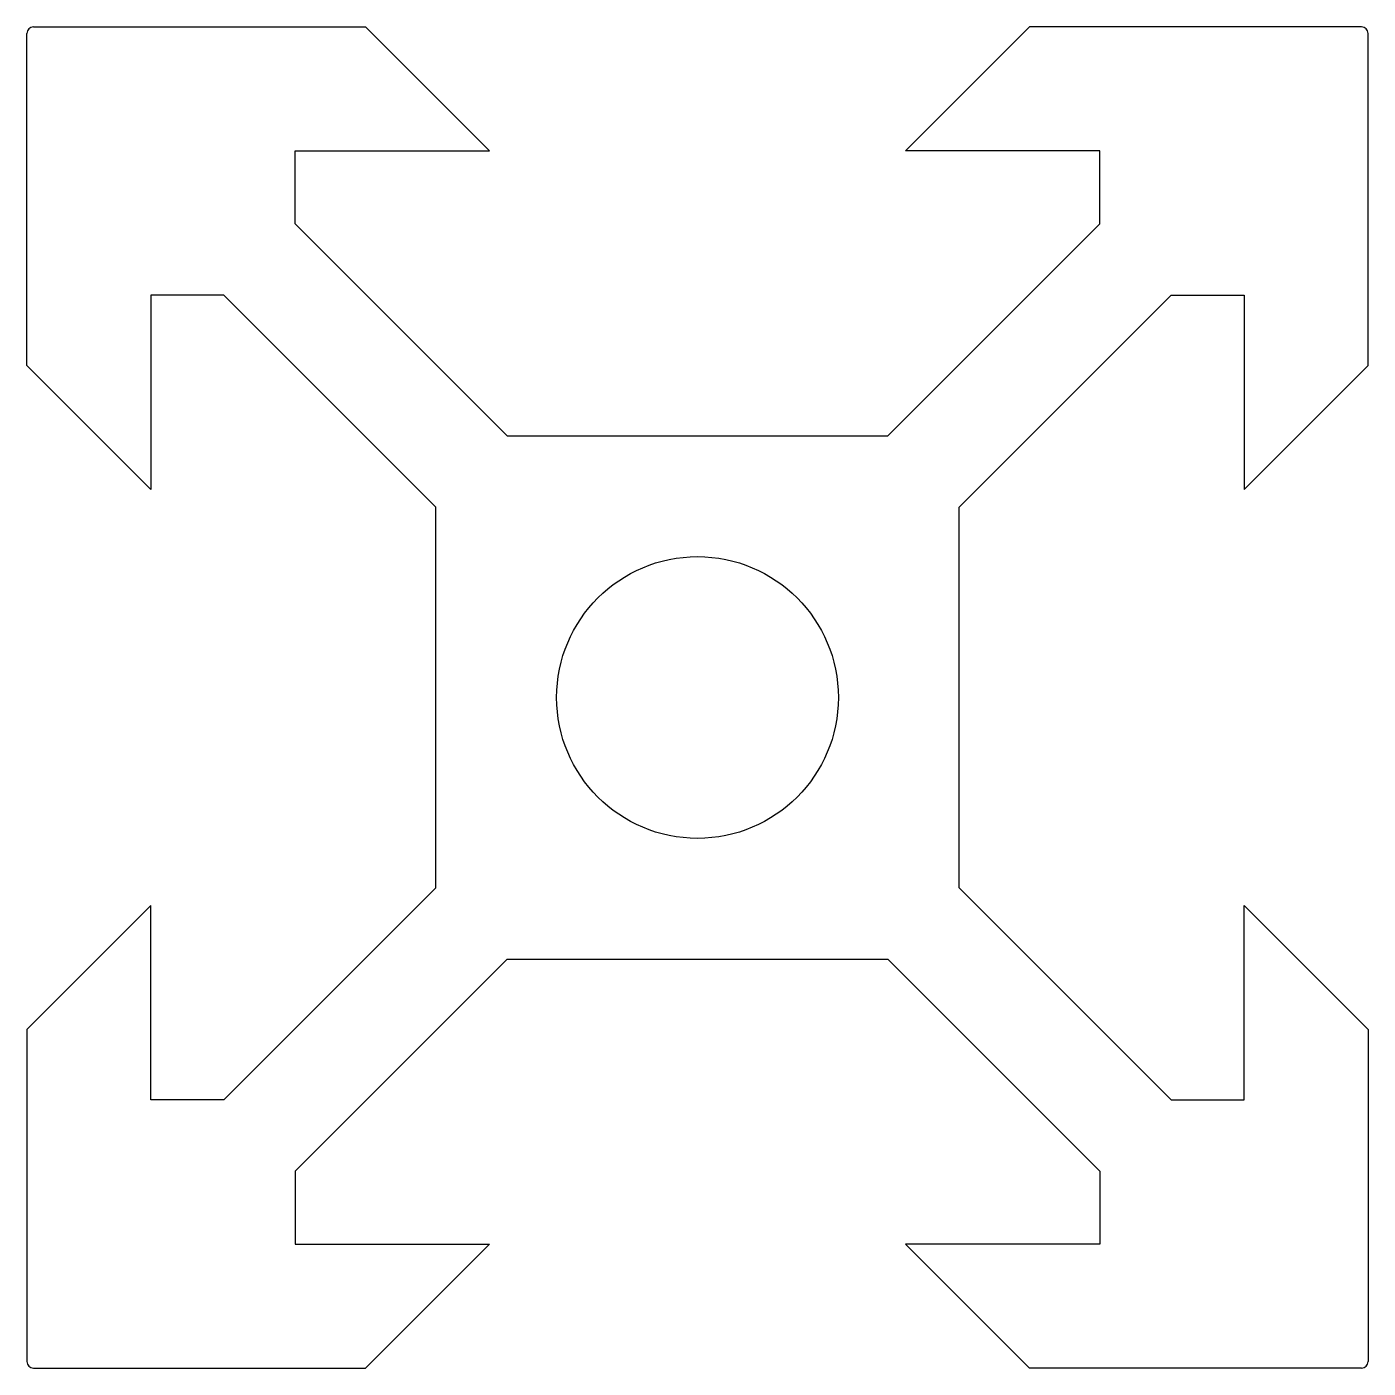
# Model space of a CAD drawing. Header units: metres. Extents: x -10 to 10, y -10 to 10.
import ezdxf

# ---------------------------------------------------------------- set-up
doc = ezdxf.new("R2010")
doc.units = ezdxf.units.M

msp = doc.modelspace()

# ---------------------------------------------------------------- linework, layer by layer
for p, q in [((-10, 4.95), (-10, 9.9)), ((-9.9, 10), (-4.95, 10)), ((-3.1, 8.15), (-4.95, 10)), ((3.1, 8.15), (4.95, 10)), ((9.9, 10), (4.95, 10)), ((10, 4.95), (10, 9.9)), ((-6, 7.061), (-6, 8.15)), ((-6, 8.15), (-3.1, 8.15)), ((6, 8.15), (3.1, 8.15)), ((6, 7.061), (6, 8.15)), ((-6, 7.061), (-2.839, 3.9)), ((6, 7.061), (2.839, 3.9)), ((-8.15, 6), (-8.15, 3.1)), ((-7.061, 6), (-8.15, 6)), ((-3.9, 2.839), (-7.061, 6)), ((3.9, 2.839), (7.061, 6)), ((7.061, 6), (8.15, 6)), ((8.15, 6), (8.15, 3.1)), ((-8.15, 3.1), (-10, 4.95)), ((8.15, 3.1), (10, 4.95)), ((-2.839, 3.9), (2.839, 3.9)), ((-3.9, -2.839), (-3.9, 2.839)), ((3.9, -2.839), (3.9, 2.839)), ((-3.9, -2.839), (-7.061, -6)), ((3.9, -2.839), (7.061, -6)), ((-8.15, -3.1), (-10, -4.95)), ((-8.15, -6), (-8.15, -3.1)), ((8.15, -3.1), (10, -4.95)), ((8.15, -6), (8.15, -3.1)), ((-6, -7.061), (-2.839, -3.9)), ((-2.839, -3.9), (2.839, -3.9)), ((6, -7.061), (2.839, -3.9)), ((-10, -4.95), (-10, -9.9)), ((10, -4.95), (10, -9.9)), ((-7.061, -6), (-8.15, -6)), ((7.061, -6), (8.15, -6)), ((-6, -7.061), (-6, -8.15)), ((6, -7.061), (6, -8.15)), ((-6, -8.15), (-3.1, -8.15)), ((-3.1, -8.15), (-4.95, -10)), ((6, -8.15), (3.1, -8.15)), ((3.1, -8.15), (4.95, -10)), ((-9.9, -10), (-4.95, -10)), ((9.9, -10), (4.95, -10))]:
    msp.add_line(p, q)
msp.add_circle((0, 0), 2.1)
for centre, start, end in [((-9.9, 9.9), 90, 180), ((9.9, 9.9), 0, 90), ((-9.9, -9.9), 180, 270), ((9.9, -9.9), 270, 360)]:
    msp.add_arc(centre, 0.1, start, end)

doc.saveas('drawing.dxf')
